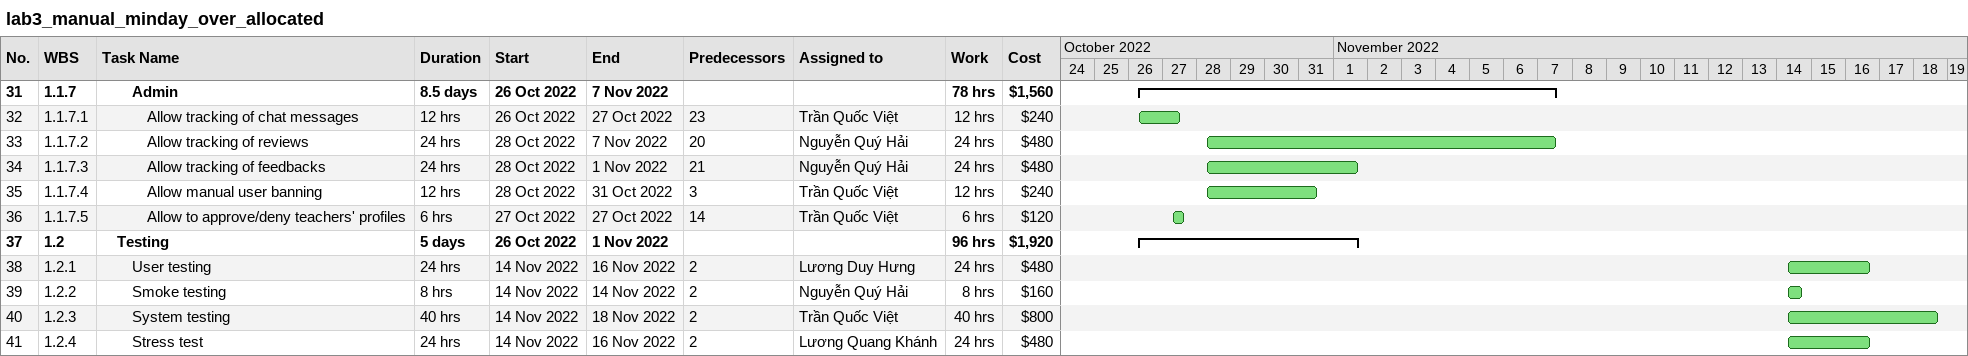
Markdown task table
lab3_manual_minday_over_allocated

| ID | WBS | Task | Duration | Start | Finish | Predecessors | Resources | Work (h) | Cost ($) |
|---|---|---|---|---|---|---|---|---|---|
| 31 | 1.1.7 | **Admin** | 8.5d | 2022-10-26 | 2022-11-07 |  |  | 78 | 1560 |
| 32 | 1.1.7.1 | Allow tracking of chat messages | 12h | 2022-10-26 | 2022-10-27 | 23 | Trần Quốc Việt | 12 | 240 |
| 33 | 1.1.7.2 | Allow tracking of reviews | 24h | 2022-10-28 | 2022-11-07 | 20 | Nguyễn Quý Hải | 24 | 480 |
| 34 | 1.1.7.3 | Allow tracking of feedbacks | 24h | 2022-10-28 | 2022-11-01 | 21 | Nguyễn Quý Hải | 24 | 480 |
| 35 | 1.1.7.4 | Allow manual user banning | 12h | 2022-10-28 | 2022-10-31 | 3 | Trần Quốc Việt | 12 | 240 |
| 36 | 1.1.7.5 | Allow to approve/deny teachers' profiles | 6h | 2022-10-27 | 2022-10-27 | 14 | Trần Quốc Việt | 6 | 120 |
| 37 | 1.2 | **Testing** | 5d | 2022-10-26 | 2022-11-01 |  |  | 96 | 1920 |
| 38 | 1.2.1 | User testing | 24h | 2022-11-14 | 2022-11-16 | 2 | Lương Duy Hưng | 24 | 480 |
| 39 | 1.2.2 | Smoke testing | 8h | 2022-11-14 | 2022-11-14 | 2 | Nguyễn Quý Hải | 8 | 160 |
| 40 | 1.2.3 | System testing | 40h | 2022-11-14 | 2022-11-18 | 2 | Trần Quốc Việt | 40 | 800 |
| 41 | 1.2.4 | Stress test | 24h | 2022-11-14 | 2022-11-16 | 2 | Lương Quang Khánh | 24 | 480 |
